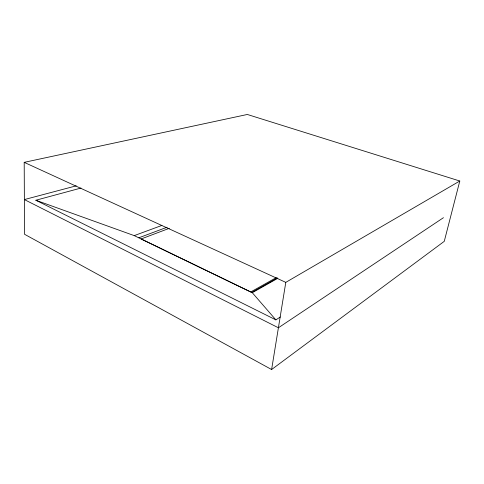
<?xml version="1.0" encoding="UTF-8"?>
<svg xmlns="http://www.w3.org/2000/svg" width="484" height="484" viewBox="0 0 484 484"><rect width="100%" height="100%" fill="white"/><g stroke="black" fill="none" stroke-linecap="round" stroke-linejoin="round"><path stroke-width="0.73" d="M271.609 369.528L285.796 282.366L459.8 181.016L247.324 114.472L24.2 162.352L24.527 234.268L271.609 369.528L444.264 241.341L459.8 181.016M443.453 217.697L278.403 327.777L24.369 199.577L76.218 185.844M81.003 188.052L35.846 200.243L275.874 319.876L280.321 317.002M251.208 292.687L277.447 277.907M35.846 200.243L134.219 235.617L252.279 292.705L277.846 278.27M276.291 277.61L250.706 291.973L141.104 238.975L169.333 228.309M138.896 237.777L167.083 227.22M134.219 235.617L161.886 225.429M24.2 162.352L285.796 282.366M252.279 292.705L275.874 319.876"/></g></svg>
